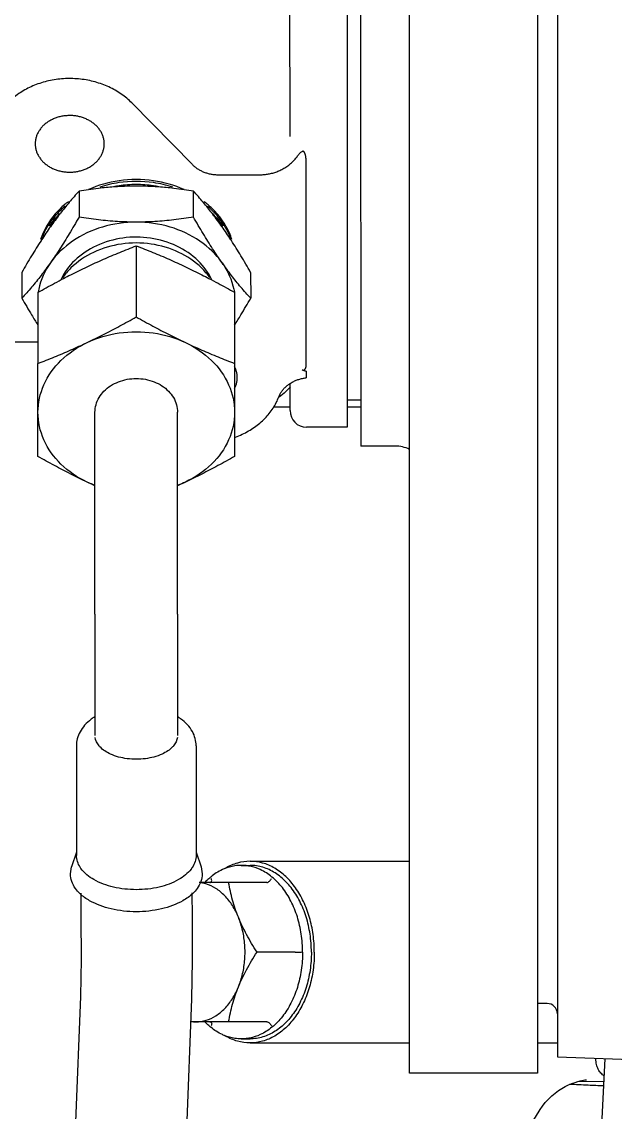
# Model space of a CAD drawing. Header units: millimetres. Extents: x 156850 to 204135, y 56350 to 74150.
# Drawn here: x 158861.9 to 158933.8, y 60667.1 to 60799.1 of the extents above; entities that cross this region are included whole.
import ezdxf

# ---------------------------------------------------------------- set-up
doc = ezdxf.new("R2010")
doc.units = ezdxf.units.MM
doc.header["$LTSCALE"] = 150
doc.layers.add('-----33 Equipment', color=5, linetype='Continuous')

# ---------------------------------------------------------------- blocks, each defined once
blk = doc.blocks.new('X-2F-PLAN$0$A$C73FA2420')
at = {"color": 0, "linetype": 'Continuous'}
for p, q in [((1006.08778574504, 574.4088676518877), (1006.050784264109, 583.8821890020045)), ((1014.522401965922, 576.3605041435803), (1011.390980035649, 576.3601746024797)), ((992.2350801773136, 574.4085949960281), (997.5829132454237, 574.4085652055219)), ((997.5829132454237, 574.4085652055219), (1003.496908116387, 574.4085949960281)), ((1012.107969161472, 574.4095011972822), (1003.496908116387, 574.4085949960281)), ((941.6988644714002, 570.4839978605742), (942.5582228569547, 570.342233883799)), ((944.3428752566688, 569.7479099619086), (942.5582228844287, 570.3422338747187)), ((957.2184601236368, 569.7479099619086), (943.9494551083772, 569.7479099619086)), ((1024.351906868629, 569.4311178210191), (1021.220484938356, 569.4307882799185)), ((973.1304886831203, 567.501034961897), (958.447015088168, 567.501034961897)), ((973.1303155736532, 567.5010349528166), (994.0212427347433, 567.501940373797)), ((994.020889659645, 567.5019403552287), (997.5827992776176, 567.5023151995265)), ((1017.73929534771, 562.5032512189937), (1009.128234302625, 562.5023450176814)), ((1027.582566072932, 555.7117464215262), (1035.041710593505, 563.043140806898)), ((973.1304886831203, 557.501034961897), (958.4471773790428, 557.501034961897)), ((973.1306617924711, 557.5010349709773), (994.0215889535611, 557.501940392016)), ((994.021942028543, 557.5019404105842), (997.5838516465155, 557.502315254882)), ((923.801449000719, 546.6890432389919), (923.801449000719, 555.8662284922902)), ((940.6664490007097, 546.6890432389919), (940.6664490007097, 554.8761860195082)), ((942.5582268955186, 554.6598373849993), (941.6994221804198, 554.5180720638018)), ((944.342875256436, 555.2541599618853), (942.5582228844287, 554.6598360491917)), ((957.2184601236368, 555.2541599618853), (943.9494551094249, 555.2541599618853)), ((1021.219845571555, 555.5743819120107), (1024.351267501828, 555.5747114531114)), ((1026.342540967278, 552.548779845878), (1026.343241876108, 547.4876078803791)), ((997.5837376788259, 550.5960652488866), (992.2359046107158, 550.5960950393928)), ((1003.497732549673, 550.5960950393928), (997.5837376788259, 550.5960652488866)), ((1012.108793594874, 550.5970012405887), (1003.497732549789, 550.5960950392764)), ((921.7339490007143, 549.7780435578316), (921.7339490007143, 548.7173833859852)), ((942.7339490007143, 549.7780435578316), (942.7339490007143, 548.7173833859852)), ((921.2339490007143, 548.7173833859852), (921.2339490007143, 529.3975965505233)), ((932.2339490007143, 543.2464895296725), (932.2339490007143, 547.8758041200927)), ((943.2339490007143, 548.7173833859852), (943.2339490007143, 529.4045927834231)), ((1014.521123232436, 548.6476914075902), (1011.389701302163, 548.6473618664895)), ((998.2339490007143, 545.8439919694792), (998.2339490007143, 543.8787044173805)), ((997.7850333992392, 543.8785048460122), (1001.070313070086, 543.8793326216983)), ((997.8621387261664, 543.8785739931045), (1001.070313309901, 543.87933223648)), ((1030.960127043421, 543.8840347917867), (1075.116580731818, 543.8896496052039)), ((995.7859836146235, 536.9682279421249), (995.7853036412271, 541.8782278937288)), ((1002.567008242477, 541.9281738079153), (1001.764681970584, 541.9280486596981)), ((1003.322874899022, 541.9241831058753), (1027.984790613642, 541.9280005216133)), ((1081.637966759037, 536.9801173669985), (995.7859973752638, 536.9682279403205)), ((998.2339490007143, 536.9688980256906), (998.2339490007143, 535.3215739232255)), ((999.0376511892537, 535.3212173043867), (999.0374230365269, 536.9686782255885)), ((993.5008739575278, 531.1595618196297), (993.500297726714, 535.3204504504101)), ((1078.386771473102, 535.3327100637252), (993.5003155154409, 535.3204504534951)), ((917.5887235844275, 513.8988928998006), (917.5881525052246, 529.3988928577164)), ((917.5881655393168, 529.3988928471226), (919.088169981027, 529.4001461013104)), ((919.088169981027, 529.4001461013104), (958.1824087897548, 529.4061599610723)), ((958.1824087897548, 529.4061599610723), (1003.4552482086, 529.4094503673259)), ((1003.4552482086, 529.4094503673259), (1158.388149523293, 529.4089654596173)), ((919.0887410788564, 513.9001466176123), (917.5887325692456, 513.8988928853069)), ((958.1829798854887, 513.9061604692251), (919.0887410788564, 513.9001466176123)), ((921.2339490007143, 513.9009032857139), (921.2339490007143, 511.5062182989786)), ((926.0119073649403, 512.7546137847239), (926.0120583362877, 513.9020317962859)), ((1003.455819304916, 513.9094523956301), (958.1829798854887, 513.9061604692251)), ((1158.388720549061, 513.9089634720003), (1003.455819304916, 513.9094523956301)), ((919.5507732236292, 511.5054639079026), (919.1915675894124, 501.257817265403)), ((924.7617586697452, 511.5064828469767), (919.550790241221, 511.5054639081936)), ((938.4797320956131, 511.5061365782749), (924.7617586697452, 511.5064828469767)), ((1134.610090739792, 511.4806407091091), (938.4797320956131, 511.5061365782749)), ((916.5518001135206, 509.0862006181851), (916.6305903923931, 505.8943969337852))]:
    blk.add_line(p, q, dxfattribs=at)
for points in [[(926.8640622028615, 569.251368125726), (911.675615978078, 569.8632847326808), (896.9815363265807, 570.9654801898869), (882.9539407760603, 572.5005903809797), (869.6153235791717, 574.4326884578913), (856.9914739205269, 576.7361748408293), (845.0886325717438, 579.3951489264145), (833.922602271894, 582.3983084791107), (823.6053562371526, 585.7036849514116), (814.2759560148697, 589.2378719035187), (805.9996480013942, 592.9231984831276), (798.7294888126198, 596.7130840027821), (792.3549527464202, 600.6008321121917), (786.7562452518614, 604.6066370941116), (781.8869068535278, 608.7207776511787), (777.7449689111672, 612.8949513391126), (774.2996335080825, 617.0903157570283), (771.4775210673688, 621.3180296887876), (769.2073298062896, 625.6210690676235), (767.4536771191051, 630.0241489137989), (766.1992465333315, 634.5330597899738), (765.4385956369806, 639.0587719029281)], [(752.0293000778183, 637.4964682849823), (752.8773651618976, 632.2741568234051), (754.2253748202929, 627.0655002678977), (756.0711463189218, 621.9687796796788), (758.4351844568737, 616.9715043224278), (761.3466908660484, 612.0655943437014), (764.850817558472, 607.2344419565052), (769.0045030543115, 602.467854383518), (773.8486926737241, 597.7871550126001), (779.3879616212798, 593.2427660513204), (785.6150046550902, 588.8766552892048), (792.5867196369218, 584.6795067081111), (800.4244034857256, 580.6233368504909), (809.2403309021611, 576.711223646591), (819.0909418361261, 572.9806047906168), (829.9175689936383, 569.5042603774928), (841.5864115993027, 566.354175413202), (853.987510590814, 563.5703242340242), (867.1143474277342, 561.1624188123969), (880.9681652400177, 559.1444113834295), (895.5283946852433, 557.5423091679113), (910.7799889469752, 556.39209797472), (926.5617908742279, 555.7547525482951)], [(939.3893886714941, 569.2269012863981), (936.4985955440206, 569.199081505416), (931.3668409535894, 569.1916698790155), (926.8640380810248, 569.2513686657185)], [(926.5618288107216, 555.7547516991035), (931.2289887698134, 555.69199389813), (936.5152122044237, 555.6986226402805), (939.4310598154552, 555.7266872478067)], [(910.4701612123754, 515.2679251192021), (910.92306680826, 514.9928423219244), (911.933726615156, 514.3705132937757), (912.9890203098767, 513.7065317187225), (913.1934236048255, 513.5760527764796)], [(913.1934219953837, 513.5760568989208), (913.5684566891287, 513.3207716436009), (914.0271450481378, 512.9629726231215), (914.4448684680974, 512.58605200483), (914.8227758717258, 512.1942759396043), (915.1623770939186, 511.7913060971186), (915.4651018099394, 511.3806632477208), (915.7319809214678, 510.9664301308803), (915.9644505827455, 510.5523460063268), (916.1641244409839, 510.1420945205027), (916.3321967258817, 509.7408806225285), (916.4668708908139, 509.3646613523015), (916.5679322889773, 509.0333074292284), (916.6393186468631, 508.7597173685208), (916.6901179470588, 508.5337596519967), (916.7279585815268, 508.3387088741874), (916.7539734195452, 508.183194488287), (916.76884201332, 508.0811832813779), (916.7772977318382, 508.0155225354829), (916.7818512319354, 507.975999077491), (916.7824594015256, 507.9703191674198)], [(919.3494713124819, 505.7625950381043), (912.0582203492522, 506.1160495390068), (911.1140772749204, 506.1627483313205)]]:
    blk.add_lwpolyline(points, dxfattribs=at)
for centre, radius, start, end in [((997.7853036220185, 541.8785048685968), 2, 90.00793474551011, 180.0079347455097), ((989.5008739959449, 531.1590078697773), 4, 334.0212482376994, 0.007934745509656838), ((924.7619073757669, 512.7547782532056), 1.25, 270.7921898060722, 359.9924613187544)]:
    blk.add_arc(centre, radius, start, end, dxfattribs=at)
for points, start_tangent, end_tangent in [([(1035.041710593505, 563.043140806898), (1035.60206813633, 563.6494894018979), (1036.112910778844, 564.3178484676755), (1036.569654216641, 565.0422200130997), (1036.968199710944, 565.8161032752832), (1037.304971921956, 566.632555873075), (1037.576948142028, 567.4842502077227), (1037.781687658513, 568.3635431146831), (1037.917353266501, 569.262543990917), (1037.982727706549, 570.173187038803), (1037.977224129834, 571.0872995742247), (1037.900891953381, 571.9966782302945), (1037.75441621861, 572.8931626768899), (1037.539111390826, 573.7687082712073), (1037.256909574964, 574.6154582455056), (1036.910343174124, 575.4258142405888), (1036.502522118622, 576.1925045654061), (1036.037105920957, 576.9086494314834), (1035.518271197216, 577.5678221975104), (1034.950674316497, 578.1641072359052), (1034.339407736203, 578.6921547750826), (1033.689956674119, 579.1472261757008), (1033.008149100584, 579.5252376245917), (1032.300104151829, 579.822796579625), (1031.572173748282, 580.0372335066204), (1030.830890610814, 580.1666236371966), (1030.08322771464, 580.2098072691006)], (0.7131876632930989, 0.7009731499326062), (-0.9999999944953949, -0.0001049220784103298)), ([(1011.390980035649, 576.3601746024797), (1009.369031149079, 575.1736044238787), (1008.142063060077, 574.4155542305089)], (-0.8682738548693562, -0.4960851871910327), (-0.8452307064521591, -0.5344015838958605)), ([(1015.690975124249, 572.8954167460906), (1014.142394820927, 574.0373784393887), (1012.726413836121, 575.1817643545801), (1011.390980035649, 576.3601746024215)], (-0.8173237157662111, 0.5761787427926532), (-0.7360651137472143, 0.6769107388159503)), ([(1018.482505578198, 573.9586384666036), (1018.360215464141, 574.0381442212965), (1016.529524790472, 575.1824976149946), (1014.522401965922, 576.3605041435221)], (-0.8377115749739382, 0.5461129161205905), (-0.8682044839036815, 0.4962065841257055)), ([(989.1367483994691, 568.4554402164067), (990.11048749357, 570.4432619190775), (991.1396132739028, 572.4151933633839), (992.2350801773136, 574.4085949960863)], (0.4275094816813682, 0.9040108644658943), (0.4896851499756668, 0.8718993370184426)), ([(989.1367483995855, 568.4554402164067), (991.3138775288826, 571.6230258155847), (994.2472129386151, 573.6905336902128), (997.5829132454237, 574.4085652055219)], (0.4275094817108079, 0.9040108644520626), (0.9999999999999651, -9.195953852327366e-12)), ([(997.5829132454237, 574.4085652055219), (1000.918663271354, 573.6905336900963), (1003.852141843061, 571.6230258155265), (1006.029490308021, 568.4554402162903)], (0.9999999999999569, -9.195822856802949e-12), (0.4275606362289374, -0.9039866715541406)), ([(1003.496908116387, 574.4085949960863), (1004.292762117693, 572.4009626954212), (1005.128105431795, 570.4316476199892), (1006.029490308021, 568.4554402162903)], (0.3586706429266817, -0.9334641770858497), (0.4275606362004118, -0.9039866715676381)), ([(1012.107969161472, 574.4095011972822), (1013.211369499681, 572.401601484511), (1013.786128329113, 571.3140798434033)], (0.4897379966103272, -0.8718696546366348), (0.4616179849927172, -0.887078821712695)), ([(1012.16714137129, 574.3826164472848), (1012.119603729923, 574.3907288180781)], (-0.9852417423183202, 0.1711686571547469), (-0.986248346210653, 0.1652700807747481)), ([(1015.690975124366, 572.8954167459742), (1012.483059728169, 574.321191046678), (1012.16714137129, 574.3826164472848)], (-0.817323715770999, 0.5761787427858139), (-0.9852417421744792, 0.1711686579872439)), ([(1030.083664857666, 574.739805715275), (1029.686160188285, 574.7114805206074), (1029.294038916123, 574.6270110469195), (1028.912603808334, 574.4875395988929), (1028.547013120726, 574.2949522885028), (1028.202210840071, 574.051853529003), (1027.882859825739, 573.7615308138193), (1027.593278752407, 573.4279102598084), (1027.337383707054, 573.0555035124999), (1027.118635231629, 572.6493467345135), (1026.939991523628, 572.2149324992206), (1026.803868432879, 571.7581355142174), (1026.712106790626, 571.2851331747952), (1026.66594751575, 570.8023220264004), (1026.666014833259, 570.3162312615314), (1026.712307832786, 569.833434423781), (1026.804200480809, 569.3604605122819), (1026.940450086957, 568.903705687786), (1027.119214109029, 568.4693467757315), (1027.338075070526, 568.0632577351062), (1027.594073252054, 567.6909302237909), (1027.883746717591, 567.3573993325117), (1028.203178130323, 567.0671754943905), (1028.548047728487, 566.8241834890796), (1028.913691742229, 566.6317093666294), (1029.2951654637, 566.4923560090829), (1029.687310115085, 566.4080079317791), (1030.084683001274, 566.3798057796084)], (-0.9999999880193416, -0.0001547899049756873), (0.9999999945126836, 0.0001047627896547102)), ([(1030.084822612815, 566.3798057978274), (1030.482327282079, 566.4081309923786), (1030.874448554358, 566.4926004661829), (1031.25588366203, 566.6320719142095), (1031.621474349638, 566.8246592244832), (1031.96627663041, 567.0677579840994), (1032.285627644625, 567.358080699225), (1032.575208718074, 567.691701253294), (1032.83110376331, 568.0641080004862), (1033.049852238852, 568.4702647785889), (1033.228495946736, 568.9046790138236), (1033.364619037602, 569.361475998885), (1033.456380679738, 569.8344783383072), (1033.502539954614, 570.3172894865857), (1033.502472637105, 570.8033802515129), (1033.456179637695, 571.286177089205), (1033.364286989672, 571.7591510007042), (1033.228037383524, 572.2159058253164), (1033.049273361219, 572.6502647374291), (1032.830412399839, 573.0563537778798), (1032.574414218427, 573.4286812893115), (1032.28474075289, 573.7622121805907), (1031.965309340041, 574.0524360185955), (1031.620439741993, 574.2954280240228), (1031.254795728135, 574.4879021464731), (1030.873322006781, 574.6272555040196), (1030.481177355396, 574.7116035813233), (1030.083804469206, 574.7398057333776)], (0.9999999880199674, 0.0001547899050240049), (-0.9999999945128264, -0.0001047627982182266)), ([(1021.220484938356, 569.4307882799185), (1019.198645569268, 570.6176926111802), (1017.371084431652, 571.7606625957997), (1015.690975124249, 572.8954167460906)], (-0.8682044839012499, 0.4962065841299008), (-0.8173237157697839, 0.5761787427877383)), ([(1020.605407892261, 562.502520400798), (1020.012786312611, 566.6068334453157), (1018.30602172378, 570.2162484672735), (1015.690975124366, 572.8954167459742)], (4.614229969201501e-05, 0.9999999989354412), (-0.8173237157612524, 0.5761787427997477)), ([(1020.051913380274, 572.8958745492855), (1018.482505578198, 573.9586384666036)], (-0.8173236919437225, 0.5761787765854943), (-0.8377115749897784, 0.5461129160971468)), ([(1023.100811858196, 570.7218383142026), (1022.257394281216, 571.695292565506), (1019.300730220508, 573.7799576082034), (1018.52198536112, 574.0801261598244)], (-0.6099215928618148, 0.7924617659930192), (-0.9494584565673995, 0.3138927193368299)), ([(1020.228918416426, 573.1608998245792), (1019.071813234477, 573.780095492315), (1018.618537145667, 573.9653374429909)], (-0.8450820871725073, 0.5346365737022565), (-0.9360993822519917, 0.3517356202435603)), ([(1021.582274910645, 571.7679765135981), (1020.051913380274, 572.8958745492855)], (-0.7917528990377656, 0.6108415071567148), (-0.8173236919424542, 0.5761787765871864)), ([(1020.124216365512, 573.0042007475859), (1021.597688736627, 571.7833318571211)], (0.8283838981186917, -0.5601607959663033), (0.7068374256258226, -0.7073760341815698)), ([(1022.553472892614, 571.1172483739792), (1022.028194396524, 571.6959316671127), (1020.228918416426, 573.1608998245792)], (-0.645157955317337, 0.7640492213796191), (-0.8450820871865584, 0.5346365736800933)), ([(1013.618635830353, 553.3549739278969), (1015.926159711322, 555.0051272449782), (1017.710298211197, 557.6082581357914), (1018.671792256646, 560.792906369199), (1018.683434358682, 564.1305999914184), (1017.746426297235, 567.3211300672847), (1015.979057059856, 569.9470919861924), (1013.613480263622, 571.654922546295)], (0.910019354871953, 0.4145657652994598), (-0.9097879661900564, 0.415073314699717)), ([(1021.700854954077, 571.676149122999), (1021.582274910645, 571.7679765135981)], (-0.7895398311449765, 0.6136993197296617), (-0.7917528989414321, 0.6108415072810851)), ([(1021.597688736627, 571.7833318571211), (1021.702372856205, 571.6770795579068)], (0.7068374255870433, -0.7073760342225064), (0.696799654420584, -0.7172658095837094)), ([(1022.987018770655, 570.6344075418892), (1021.700854954077, 571.676149122999)], (-0.7642469089197544, 0.644923764647128), (-0.7895398310701347, 0.6136993198252122)), ([(939.3001114778453, 569.3106392482296), (939.9466397057986, 569.8761467040749), (941.6989032590063, 570.4839978644159)], (0.6841176121099991, 0.7293717109959562), (0.9999999958398529, 9.121608054107236e-05)), ([(1013.786128329113, 571.3140798434033), (1014.238877666648, 570.4322924799053), (1015.206713156076, 568.4564059987315)], (0.4616179849871577, -0.8870788217156963), (0.4275606362062613, -0.903986671564898)), ([(1013.86714473716, 553.575527705194), (1015.06129655824, 554.5982956226799), (1016.948368883925, 557.3433021355304), (1017.95255320624, 560.7107114113169), (1017.952730707475, 564.2943663112819), (1016.948879978387, 567.6620274186134), (1015.062079600757, 570.4075072199921), (1013.865994658321, 571.4320173260057)], (0.8160657291809416, 0.577959103792387), (-0.8161247529544178, 0.5778757544794613)), ([(1024.351906868629, 569.4311178210191), (1023.006702148356, 570.6177867472288), (1022.987018770655, 570.6344075418892)], (-0.736065113758948, 0.6769107388031994), (-0.76424690891616, 0.6449237646417033)), ([(939.3452773796162, 555.6439421231044), (938.4616080136038, 556.8558868956752), (937.4689506855793, 559.4456420459901), (937.1203015040373, 562.5005530990893), (937.4687391496263, 565.5555375114782), (938.4612171459012, 568.1455015713), (939.3001114778453, 569.3106392482296)], (-0.6942501093130977, 0.7197338297723874), (0.6841176120994935, 0.7293717110057196)), ([(942.2875192790525, 555.8572174226865), (941.0104785296135, 557.3763426672085), (940.1093441713601, 559.7272374848835), (939.7928111117799, 562.5004036194296), (940.1090670187259, 565.2736658668146), (941.0099664169829, 567.6248343915213), (942.3583601530408, 569.1959771392867), (942.5069011620944, 569.2947847971227)], (-0.8034816591638201, 0.59532950824525), (0.8467000541956177, 0.5320705011780672)), ([(942.5069011620944, 569.2947847971227), (943.9492684149882, 569.7479099545744)], (0.8467000541919062, 0.5320705011852095), (0.9999999969345105, 7.830010005420963e-05)), ([(960.7290371456183, 567.5144612616277), (960.4160554126138, 567.9724016694236), (959.7005108165322, 568.7523695891141), (958.9047124704812, 569.3114087313297), (958.070902516949, 569.6396792643936), (957.2184526914498, 569.7479099616758)], (-0.5276023789589527, 0.8494914535865065), (-0.9999999999999442, -6.918218013639062e-07)), ([(1020.605407892144, 562.502520400798), (1020.67682306387, 564.7860464631813), (1020.884256245219, 567.074405323423), (1021.22048493824, 569.4307882799185)], (4.614232324155405e-05, 0.9999999989354573), (0.1633946995646378, 0.9865607797566872)), ([(1024.528396670008, 568.2917784138117), (1024.351906868629, 569.4311178210191)], (-0.1423788464079922, 0.9898122367881603), (-0.163311624887448, 0.9865745350334377)), ([(988.6948953270912, 567.5046388325281), (989.1367483994691, 568.4554402164067)], (0.4153544232726114, 0.9096596633179083), (0.427509481646114, 0.9040108644828673)), ([(988.7470210972242, 567.5418187287287), (989.1367483995855, 568.4554402164067)], (0.3571470712043416, 0.9340481623182016), (0.4275094816330644, 0.9040108644888071)), ([(1006.029490308021, 568.4554402162903), (1007.188111204654, 564.5698231019196), (1007.188254366629, 560.4348073526053), (1006.02990252478, 556.5491902381182)], (0.4275606361340912, -0.9039866715990126), (-0.427509481644524, -0.9040108644834183)), ([(1006.029490308021, 568.4554402162903), (1007.003367046011, 566.4676256052917), (1008.032629369525, 564.495714492281), (1009.128234302625, 562.5023450176814)], (0.4275606362179188, -0.9039866715593926), (0.4897379966175153, -0.8718696546325765)), ([(1015.206713156076, 568.4564059987315), (1016.11300656572, 566.4690295135952), (1016.949078312726, 564.4971163938753), (1017.73929534771, 562.5032512189937)], (0.4275606362148673, -0.9039866715607383), (0.3586706429398376, -0.9334641770808275)), ([(1024.86546397896, 565.2256705499021), (1024.687886302127, 567.0750754682813), (1024.528396670008, 568.2917784138117)], (-0.07306061833681156, 0.9973275019010459), (-0.1423788464453585, 0.989812236782836)), ([(1024.543278442812, 556.7039441902307), (1025.618060040404, 560.4185947093065), (1025.618464077241, 564.5861025879276), (1024.543620064738, 568.302904682816)], (0.4122918293094828, 0.9110518357835972), (-0.4122174410001813, 0.91108549617213)), ([(957.0879294687184, 558.0947330868803), (956.2050955843879, 559.3833499960019), (955.6512483708793, 561.3881360540981), (955.6511713298969, 563.6133453896036), (956.2048797205789, 565.6182480033021), (957.0878926715814, 566.907293459517)], (-0.7407767389023815, 0.6717513104573664), (0.7407647333780703, 0.6717645493648574)), ([(957.0878926715814, 566.907293459517), (957.2027048051823, 567.0057483441196), (958.2329279604601, 567.4855242579943)], (0.7407647333916803, 0.6717645493498181), (0.9899336578208664, 0.1415321628235481)), ([(997.5827935560374, 567.4993082794826), (998.4945490884129, 567.3769547792035), (1000.136854864541, 566.4114726323751), (1001.273402825696, 564.6717339187744), (1001.679085709155, 562.5023152271751)], (0.999999994744722, 0.0001025224784799882), (4.010216018207186e-05, -0.9999999991959164)), ([(1024.846735866857, 558.079107285128), (1025.389595674817, 560.4191816906095), (1025.389816218638, 564.5867379232077), (1024.846478372347, 566.9291875769268)], (0.3090342953267511, 0.9510508947010871), (-0.3090834118083424, 0.9510349333988151)), ([(1024.966344501125, 562.5019663643907), (1024.895141368383, 564.7864700435894), (1024.86546397896, 565.2256705499021)], (7.408709416758752e-05, 0.9999999972555191), (-0.07306061831610361, 0.9973275019025212)), ([(1024.935930398409, 565.2403671828797), (1025.045656245202, 564.5867994769942), (1025.195019669714, 562.5019449981046)], (0.1882747221014817, -0.9821164029879237), (-0.0001185007111559215, -0.9999999929788574)), ([(1001.679085709155, 562.5023152271751), (1001.273553044419, 560.3328965355759), (1000.137125549372, 558.5931578219752), (998.4948866267223, 557.627675675205), (997.5838573682122, 557.5053221749258)], (3.462188059075874e-05, -0.9999999994007078), (-0.9999999947452078, -0.0001025145041944651)), ([(1009.128234302509, 562.5023450176814), (1008.025133769377, 560.4947127170162), (1006.997760132188, 558.5253976417007), (1006.029902524664, 556.5491902380018)], (-0.4896851499754238, -0.8718993370185987), (-0.4275094816859061, -0.9040108644638408)), ([(1017.73929534771, 562.5032512188773), (1016.943457613583, 560.4953515061061), (1016.108235443826, 558.5260425016168), (1015.207125372719, 556.5501560203847)], (-0.3586201562360099, -0.9334835743286622), (-0.427509481674206, -0.9040108644692992)), ([(1015.690016074223, 552.1108071940835), (1018.305309890653, 554.7893459380139), (1020.012407554081, 558.3983500602772), (1020.605407892261, 562.502520400798)], (0.8174340149746396, 0.5760222488433067), (4.614235897949335e-05, 0.9999999989354256)), ([(1021.219845571555, 555.5743819120107), (1020.881819179049, 557.9478208384244), (1020.675725316396, 560.2333921932732), (1020.605407892144, 562.502520400798)], (-0.1633116248810429, 0.9865745350345223), (4.614229983824143e-05, 0.9999999989354429)), ([(1024.865150525467, 559.779430026596), (1024.895740211708, 560.2325779167004), (1024.966344501125, 562.5019663643907)], (0.07317352365216483, 0.9973192244394741), (7.410571420633774e-05, 0.999999997254215)), ([(1025.195019669714, 562.5019449981046), (1025.04546394432, 560.4192432407872), (1024.935489031719, 559.7647181825014)], (-0.0001185007251579836, -0.9999999929787854), (-0.1884393648653993, -0.9820848261575641)), ([(1024.528015350574, 556.7151501905173), (1024.689399476047, 557.9472565503092), (1024.865150525467, 559.779430026596)], (0.1424434414518747, 0.9898029430079763), (0.07317352367019134, 0.9973192244380603)), ([(958.2330187183106, 557.5165370436735), (957.203016737476, 557.9960596814053), (957.0879294687184, 558.0947330868803)], (-0.9899397596696827, 0.1414894774361513), (-0.7407767389082772, 0.6717513104507175)), ([(957.2188169464935, 555.2541599806864), (958.0788819756126, 555.3644472773303), (958.938430200913, 555.7090605479898), (959.7608291537035, 556.3038880929234), (960.4956031579059, 557.137961611792), (960.7293368782848, 557.4880815608776)], (0.999999994462642, 0.0001052368832870192), (0.5275979450272492, 0.8494942073979945)), ([(989.1371606162284, 556.5491902380018), (988.6959806870436, 557.4983763236087)], (-0.4275606362310105, 0.9039866715532681), (-0.4154254671896217, 0.9096272210143473)), ([(989.1371606162284, 556.5491902381182), (988.747957639047, 557.4612754866248)], (-0.427560636299579, 0.9039866715207763), (-0.3573194256686726, 0.9339822418225696)), ([(923.841155406204, 555.8689584751264), (923.801449000719, 555.2934764510137)], (-0.1361505428205635, -0.9906881596596702), (0, -1.000000000000273)), ([(942.4825861783465, 555.7226956384839), (942.3590292638401, 555.8056095524807), (942.2875192790525, 555.8572174226865)], (-0.8421975464980902, 0.5391690761463404), (-0.803481659142004, 0.5953295082716851)), ([(992.2359046108322, 550.5960950393928), (991.1326667317189, 552.6036918804748), (990.1051572833676, 554.572985460225), (989.1371606162284, 556.5491902380018)], (-0.4897379966076717, 0.8718696546379965), (-0.4275606361949123, 0.9039866715702543)), ([(997.5837376788259, 550.5960652488866), (994.247987652896, 551.3140967641957), (991.3145090810722, 553.3816046388238), (989.1371606162284, 556.5491902381182)], (-1.00000000000004, -1.014539152143696e-10), (-0.4275606361654536, 0.9039866715841006)), ([(1006.02990252478, 556.5491902381182), (1003.852773395367, 553.381604638882), (1000.919437985634, 551.3140967641957), (997.5837376788259, 550.5960652488866)], (-0.4275094816845619, -0.9040108644644914), (-0.9999999999999651, 5.537563515423218e-11)), ([(1006.029902524664, 556.5491902380018), (1005.123551139026, 554.5613756268867), (1004.287621803582, 552.5894645139924), (1003.497732549789, 550.5960950392764)], (-0.4275094816767722, -0.9040108644681082), (-0.3586201562338243, -0.9334835743293469)), ([(1015.207125372719, 556.5501560203847), (1014.233611777541, 554.5627795351902), (1013.787256965414, 553.6934636358055)], (-0.4275094816895877, -0.9040108644621421), (-0.461555517980842, -0.8871113254951473)), ([(1024.351267501828, 555.5747114531114), (1024.528015350574, 556.7151501905173)], (0.1633946995203939, 0.9865607797640025), (0.142443441397007, 0.9898029430160156)), ([(923.801449000719, 555.2934764510137), (923.9857193575008, 554.0537660003174), (924.5304769290378, 552.8682368451264), (925.411913195625, 551.7887022981886), (926.5915051625343, 550.8623431996093), (928.0176990006585, 550.1296458870056)], (0, -0.99999999999991), (0.9258200997704041, -0.377964473014726)), ([(936.4501990006538, 550.1296458870056), (937.8722897269763, 550.8597325418959), (939.0552697774256, 551.7880065030768), (939.9379157294752, 552.86902260629), (940.4833244775655, 554.057583961694), (940.6471394795226, 554.8927836075891)], (0.9258200997746949, 0.3779644730040303), (0.095528467334689, 0.995426698420708)), ([(941.6994221805362, 554.5180720638018), (939.9471503988607, 555.1255544180167), (939.3452773796162, 555.6439421231044)], (-0.9999999942506091, -0.0001072329297762415), (-0.694250109319078, 0.7197338297668704)), ([(943.9494550980162, 555.2541599636315), (942.4825861783465, 555.7226956384839)], (-0.9999999999108138, 1.335365241193842e-05), (-0.8421975464080771, 0.5391690762871787)), ([(1015.690016074223, 552.1108071940835), (1017.381321336608, 553.2523789280094), (1019.212063166429, 554.3963740607142), (1021.219845571555, 555.5743819120107)], (0.8174340150270253, 0.5760222487688446), (0.8682738548709299, 0.4960851871883782)), ([(1022.986202793894, 554.3718495956855), (1023.016127791139, 554.3971147713019), (1024.351267501828, 555.5747114531114)], (0.7643991478229808, 0.6447433154504816), (0.7362324042774496, 0.6767287838505763)), ([(1027.582566072932, 555.7117464215262), (1027.306964722578, 555.4084188729175), (1027.06076083926, 555.0694966022274), (1026.847019543173, 554.6991990286042), (1026.668401810457, 554.3021361790015), (1026.527131346287, 553.8832512949011), (1026.424966899795, 553.447759291681), (1026.363180369255, 553.0010818354785), (1026.342540967278, 552.548779845878)], (-0.7131876632901704, -0.7009731499351299), (0.000138487451519834, -0.9999999904105835)), ([(922.1483681171667, 551.8430844646064), (922.247855579597, 552.0723776860978), (923.1406822608551, 553.4903541589738), (923.1845968980342, 553.5436429145047)], (0.3785345160008349, 0.9255871759028641), (0.6395710354103677, 0.7687320018468337)), ([(923.1845968980342, 553.5436429145047), (923.3457769559463, 553.730978345091)], (0.6395710353329027, 0.7687320019120281), (0.6645392733121741, 0.7472533400576599)), ([(923.47865138622, 553.3753321702243), (923.301449000719, 553.4247214123025)], (-0.9898064187030937, 0.1424192876438995), (-0.9258200998252369, 0.377964472879047)), ([(923.3457769559463, 553.730978345091), (923.7670644936152, 554.1691140790936)], (0.6645392733986979, 0.7472533399795311), (0.7199546774737615, 0.6940210820892013)), ([(923.6784365280764, 553.3923177951947), (923.6407765017357, 553.380075095105), (923.47865138622, 553.3753321702243)], (-0.9269360762587515, -0.3752192832569198), (-0.9898064187259685, 0.1424192874860138)), ([(923.801449000719, 553.5741506576887), (923.7570908608614, 553.4466739154304), (923.6784365280764, 553.3923177951947)], (0, -0.9999999999997006), (-0.9269360762100508, -0.3752192833816242)), ([(940.6664490007097, 553.5741506576887), (940.7108071404509, 553.4466739154304), (940.7891745379893, 553.3924341406091)], (0, -1.000000000000147), (0.9264963119778055, -0.3763038451737626)), ([(941.1218876112252, 553.7312408221187), (940.7008335078135, 554.1691140790936)], (-0.6645737305126272, 0.7472226955282945), (-0.719954677472699, 0.6940210820899454)), ([(940.7891745379893, 553.3924341406091), (940.8271214995766, 553.380075095105), (940.9892466152087, 553.3753321702243)], (0.9264963120175611, -0.3763038450839484), (0.9898064187328879, 0.1424192874343028)), ([(940.9892466152087, 553.3753321702243), (941.1664490007097, 553.4247214123025)], (0.9898064187030937, 0.1424192876438995), (0.9258200998252369, 0.377964472879047)), ([(941.2833011032781, 553.5436429145047), (941.1218876112252, 553.7312408221187)], (-0.6395710354409571, 0.7687320018222744), (-0.6645737304464662, 0.7472226955865972)), ([(942.3195298841456, 551.8430844646064), (942.2200424217153, 552.0723776860978), (941.3272157403408, 553.4903541589738), (941.2833011032781, 553.5436429145047)], (-0.3785345160008349, 0.9255871759028641), (-0.6395710354144951, 0.7687320018462084)), ([(1013.787256965414, 553.6934636358055), (1013.204509196919, 552.5908664155868), (1012.108793594874, 550.5970012405887)], (-0.4615555179833418, -0.8871113254936853), (-0.4896851499693036, -0.8718993370220613)), ([(1018.522002114216, 550.9281018823967), (1019.299448574544, 551.2276194774895), (1022.255935174529, 553.3110541498754), (1023.099805408739, 554.2846091265092)], (0.949487308205742, 0.3138054358296107), (0.6100664388069365, 0.7923502636090773)), ([(1020.050982295419, 552.1112869594945), (1021.575857608346, 553.2344766812748)], (0.8174335753705294, 0.576022872685696), (0.791987145389634, 0.6105377642190224)), ([(1021.591865526629, 553.2185754515231), (1020.123219082598, 552.0030093438108)], (-0.7074265822790166, -0.7067868353930066), (-0.8284944378880935, -0.559997291411697)), ([(1020.227817288833, 551.8463853097055), (1022.027221472817, 553.3108651707298), (1022.552212595823, 553.8889982557157)], (0.8451956010487511, 0.5344571039550294), (0.6453254684541277, 0.7639077429666484)), ([(1021.575857608346, 553.2344766812748), (1021.600074247108, 553.2531593422755), (1021.69920244033, 553.329932357301)], (0.7919871454049026, 0.6105377642002858), (0.7896869470694399, 0.6135100045035256)), ([(1021.700728205615, 553.3289468790754), (1021.591865526629, 553.2185754515231)], (-0.6969953403607541, -0.7170756553649856), (-0.7074265823985696, -0.7067868352733883)), ([(1021.69920244033, 553.329932357301), (1022.986202793894, 554.3718495956855)], (0.7896869472114575, 0.6135100043225296), (0.7643991478005948, 0.644743315468939)), ([(921.2339490007143, 548.7173833859852), (921.4453109161695, 550.2348299720907), (922.0712741430616, 551.6939619368059), (922.1602004595334, 551.8414940176299)], (0, 0.9999999999999002), (0.52702445076395, 0.849850121078067)), ([(921.7343021418201, 549.7780435578316), (921.7914690992329, 550.5541278023738), (922.1483681171667, 551.8430844646064)], (0, 0.9999999999999575), (0.3785345160191532, 0.9255871758954028)), ([(943.2339490007143, 548.7173833859852), (943.0225870850263, 550.2348299720907), (942.3966238582507, 551.6939619368059), (942.3076975417789, 551.8414940176299)], (0, 1.000000000000083), (-0.5270244507758295, 0.8498501210701473)), ([(942.7335958594922, 549.7780435578316), (942.6764289019629, 550.5541278023738), (942.3195298841456, 551.8430844646064)], (0, 0.9999999999999248), (-0.3785345160190204, 0.9255871758954812)), ([(1011.389701302163, 548.6473618664895), (1012.735378368874, 549.8338608763879), (1014.150646318216, 550.9764405472088), (1015.690016074223, 552.1108071940835)], (0.736232404257559, 0.6767287838722298), (0.8174340150070535, 0.5760222487971723)), ([(1015.690016074223, 552.1108071940835), (1012.481977496529, 550.6858069308219), (1012.168219958548, 550.6248331462266)], (-0.8174340150677076, -0.5760222487110847), (-0.985235201243313, -0.1712063031275929)), ([(1018.482495565433, 551.0495352311991), (1020.050982295419, 552.1112869594945)], (0.837794253901861, 0.5459860695374416), (0.8174335753895803, 0.576022872658709)), ([(1018.618400332518, 551.0427529964945), (1019.070619766717, 551.2274727632757), (1020.227817288833, 551.8463853097055)], (0.9361372686301244, 0.3516347739941221), (0.8451956010473366, 0.5344571039568649)), ([(923.801449000719, 551.3183578295284), (924.8651795933256, 551.1095829905826), (925.9279297263129, 550.8446110778023), (926.9784976049559, 550.5192168814829), (928.0176990006585, 550.1296458870056)], (0.9854382887407093, -0.1700334645991441), (0.9258200997704057, -0.3779644730148575)), ([(936.4501990006538, 550.1296458870056), (937.4894003963564, 550.5192168814829), (938.539968274883, 550.8446110778023), (939.6027184079867, 551.1095829905826), (940.6664490007097, 551.3183578295284)], (0.9258200997704057, 0.3779644730148575), (0.985438288740059, 0.1700334646029348)), ([(994.5493203820661, 550.5946753316093), (994.5898528456455, 550.4830981814885), (994.9269369503018, 549.6745116310776), (995.324732937268, 548.9081417198759), (995.7797253894387, 548.1907609368791), (996.2878926782869, 547.5287104386953), (996.8447429975495, 546.9278424481163), (997.4453536041547, 546.3934687778819), (998.0844171043718, 545.9303116393858), (998.7562842589105, 545.5424656185205), (999.4550158486236, 545.2333593022195)], (0.3362899256824992, -0.9417585071994672), (0.9352550662086021, -0.3539745204545126)), ([(1000.48219403089, 550.5903207336087), (1000.624999503954, 550.5224372030934), (1001.006473225425, 550.3830838457216), (1001.398617876926, 550.2987357684178), (1001.795990763116, 550.2705336161889)], (0.8918778656730788, -0.4522763234177723), (0.9999999945126142, 0.0001047627699625242)), ([(1001.796130374423, 550.2705336342915), (1002.193635043921, 550.2988588290173), (1002.585756316199, 550.3833283027052), (1002.967191423872, 550.52279975079), (1003.109234704869, 550.5903503549052)], (0.9999999880196836, 0.000154789907496478), (0.891861869190739, 0.4523078667071725)), ([(1008.144753180677, 550.5901467129006), (1009.382027624524, 549.825701369904), (1011.389701302163, 548.6473618664895)], (0.8451788443205989, -0.5344836022861071), (0.8682044839041879, -0.4962065841245981)), ([(1012.168219958548, 550.6248331462266), (1012.120397318737, 550.6166711619007)], (-0.9852352013193076, -0.1712063026769962), (-0.9862480896137212, -0.1652716119813091)), ([(1014.521123232436, 548.6476914075902), (1016.542577827, 549.8339627651148), (1018.370315176086, 550.9766100164852), (1018.482495565433, 551.0495352311991)], (0.8682738548714991, 0.4960851871872529), (0.8377942539079011, 0.5459860695291024)), ([(921.8349868437508, 548.7507139650988), (921.7914690992329, 549.0019593131146), (921.7343021418201, 549.7780435578316)], (-0.1942001511908981, 0.9809619265179808), (0, 1.000000000000126)), ([(928.0176990006585, 550.1296458870056), (929.056900396361, 549.6707124949899), (930.1074682748877, 549.1383216104005), (931.1702184079913, 548.5355616732268), (932.2339490007143, 547.8758041200927)], (0.9258200997699639, -0.3779644730157458), (0.840760061355779, -0.5414079046606577)), ([(928.0176990006585, 550.1296458870056), (929.6281631955644, 549.622632748913), (931.3525127341272, 549.3634626923013), (933.115385267185, 549.3634626923013), (934.8397348056315, 549.622632748913), (936.4501990006538, 550.1296458870056)], (0.9258200997745427, -0.3779644730043187), (0.9258200997746585, 0.3779644730043072)), ([(932.2339490007143, 547.8758041200927), (933.2976795933209, 548.5355616732268), (934.3604297264246, 549.1383216104005), (935.4109976049513, 549.6707124949899), (936.4501990006538, 550.1296458870056)], (0.8407600613557461, 0.5414079046606702), (0.9258200997699639, 0.3779644730157458)), ([(942.6329111575615, 548.7507139650988), (942.6764289019629, 549.0019593131146), (942.7335958594922, 549.7780435578316)], (0.1942001511913168, 0.9809619265181753), (0, 1.000000000000093)), ([(932.2339490007143, 540.93920879293), (930.087955458439, 541.0886642367113), (928.024431244703, 541.5312870792113), (926.1226764374878, 542.2500675726915), (924.455774407601, 543.2173833859852), (923.0877832653932, 544.3960611149087), (922.0712741430616, 545.7408048352227), (921.4453109161695, 547.1999367998797), (921.2339490007143, 548.7173833859852)], (-1.000000000000009, 0), (0, 0.9999999999999003)), ([(932.2339490007143, 541.2927621835261), (930.0508762471145, 541.4550079705077), (927.9632142484188, 541.9346544118016), (926.0622038515285, 542.7107386564021), (924.4309283331968, 543.7493420987739), (923.1406822608551, 545.0050727847847), (922.247855579597, 546.4230492576025), (921.7914690992329, 547.9412991413847), (921.7343021418201, 548.7173833859852)], (-0.9999999999999578, 0), (0, 0.9999999999998676)), ([(932.2339490007143, 542.3534223553143), (930.0508762471145, 542.5156681421795), (927.9632142484188, 542.9953145835898), (926.0622038515285, 543.7713988281903), (924.4309283331968, 544.8100022706203), (923.1406822608551, 546.0657329565147), (922.247855579597, 547.4837094293907), (921.8349868437508, 548.7507139650988)], (-1.000000000000004, 0), (-0.1942001511396789, 0.9809619265278453)), ([(932.2339490007143, 542.3534223553143), (934.4170217543142, 542.5156681421795), (936.5046837530099, 542.9953145835898), (938.4056941497838, 543.7713988281903), (940.0369696681155, 544.8100022706203), (941.3272157403408, 546.0657329565147), (942.2200424217153, 547.4837094293907), (942.6329111575615, 548.7507139650988)], (1.000000000000004, 0), (0.1942001511396786, 0.980961926527844)), ([(932.2339490007143, 540.93920879293), (934.3799425428733, 541.0886642367113), (936.4434667567257, 541.5312870792113), (938.3452215638245, 542.2500675726915), (940.0121235937113, 543.2173833859852), (941.380114735919, 544.3960611149087), (942.3966238582507, 545.7408048352227), (943.0225870850263, 547.1999367998797), (943.2339490007143, 548.7173833859852)], (0.9999999999999313, 0), (0, 1.000000000000083)), ([(932.2339490007143, 541.2927621835261), (934.4170217543142, 541.4550079705077), (936.5046837530099, 541.9346544118016), (938.4056941497838, 542.7107386564021), (940.0369696681155, 543.7493420987739), (941.3272157403408, 545.0050727847847), (942.2200424217153, 546.4230492576025), (942.6764289019629, 547.9412991413847), (942.7335958594922, 548.7173833859852)], (0.9999999999999578, 0), (0, 0.9999999999998356)), ([(923.801449000719, 546.6890432389919), (923.7570908608614, 546.5253482271801), (923.6407765017357, 546.3637791305082), (923.4799733008258, 546.227552129596), (923.301449000719, 546.131365703186)], (0, -1.000000000000963), (-0.9258200997815276, -0.3779644729887245)), ([(940.6664490007097, 546.6890432389919), (940.7108071404509, 546.5253482271801), (940.8271214995766, 546.3637791305082), (940.9879247003701, 546.227552129596), (941.1664490007097, 546.131365703186)], (0, -0.9999999999995048), (0.925820099780845, -0.3779644729884694)), ([(1026.343241876108, 547.4876078803791), (1026.365344746155, 546.9901441729162), (1026.433621310862, 546.4867924210848), (1026.549465388525, 545.9818926937296), (1026.714198514004, 545.4799024435924), (1026.929021269199, 544.9855947145843), (1027.194719678606, 544.5045310842106), (1027.510577462497, 544.0442616009968), (1027.868962344248, 543.6192435132107), (1028.248321275925, 543.2522243768908), (1028.618541503325, 542.9631590329809)], (-0.001024571253153079, -0.9999994751267033), (0.8225489123598904, -0.5686943702700997)), ([(1000.658343031886, 543.8460284126922), (1000.087783265393, 544.3960611149087), (999.4179940575268, 545.2068706849823)], (-0.7506454247901183, 0.6607052642757404), (-0.5818261456949391, 0.8133131845641235)), ([(999.4550158486236, 545.2333593022195), (999.8066219463944, 545.0732511231909), (1000.141234568786, 544.8658530715038), (1000.454602050944, 544.6138006324181), (1000.742742667324, 544.3202966254903), (1001.001995216357, 543.9890705157886), (1001.074306214927, 543.8819352876744)], (0.9352550662029471, -0.3539745204699267), (0.5460382958107859, -0.8377602159971955)), ([(1001.074306214927, 543.8819352876744), (1001.22906553559, 543.6243310323916), (1001.421068347525, 543.2307127024978), (1001.575563913677, 542.813216976705), (1001.690589030739, 542.3771486887126), (1001.764681891771, 541.9280491378158)], (0.5460382958183799, -0.8377602159922153), (0.116602925714694, -0.9931786131987554)), ([(932.2339490007143, 543.2464895296725), (932.2339490007143, 543.0646849840996), (932.2339490007143, 542.855630582606), (932.2339490007143, 542.653756120184), (932.2339490007143, 542.4846878485987)], (0, -1.000000000000625), (0, -1)), ([(1028.618541503325, 542.9631590329809), (1028.79101061367, 542.8325618695817), (1028.9368837988, 542.6988608171814), (1029.056939892122, 542.563461946731), (1029.151971266721, 542.428166983882)], (0.8225280871808818, -0.5687244902414307), (0.5243473133457619, -0.8515044891174569)), ([(1002.567008187179, 541.9281733297976), (1002.580622233218, 542.0458563598222), (1002.610344795627, 542.166691227816), (1002.658825039398, 542.2927666109754), (1002.729132186505, 542.4240769951139)], (0.05199897272610996, 0.9986471383011792), (0.5241038169905117, 0.8516543835491922)), ([(1002.729132186505, 542.4240769951139), (1002.690864235628, 542.3357867646264), (1002.684658400831, 542.2548895340296), (1002.70788476523, 542.1761627973756), (1002.759116442525, 542.1050109271891), (1002.835550240008, 542.0433460921049), (1002.937328870292, 541.9915625617723), (1002.998397995951, 541.9698876022012), (1003.066836058628, 541.951562344213), (1003.143226655317, 541.9372074604034), (1003.228281791438, 541.9276839296799), (1003.322851073113, 541.9241831019754)], (-0.5241038169311973, -0.8516543835843166), (0.9999999881222622, 0.0001541395481101381)), ([(1027.984831337701, 541.9280005277251), (1028.149208178045, 541.9316255052108), (1028.298055905849, 541.9413972186157), (1028.432709008455, 541.9560813608114), (1028.554341135896, 541.97478971479), (1028.663951764465, 541.9968847783748), (1028.762366362731, 542.0219172561192), (1028.850237024715, 542.0495852191234), (1028.928059497266, 542.079717344779), (1028.996143712429, 542.1122603535186), (1029.054497357807, 542.1472243099124), (1029.102723269956, 542.1845695187803), (1029.165343013243, 542.2644076644792), (1029.181018843083, 542.3438859875896), (1029.151971266721, 542.428166983882)], (0.999999987965874, 0.0001551462430060078), (-0.5243473133266644, 0.8515044891278339)), ([(916.0336100743152, 505.9233656419092), (916.1142545294715, 507.7587344577187), (916.2135089560179, 510.0402891429258)], (0.04409468330810746, 0.9990273564342224), (0.04322434398652757, 0.9990653912967365)), ([(917.2723300067009, 505.8656425778754), (917.3191716559231, 505.939131987514), (917.4807773490902, 506.1385795183014), (917.6836388552329, 506.3221474238089), (917.9216007217765, 506.4831433098298), (918.1860880692257, 506.6160741235944), (918.4730250536231, 506.719158369815), (918.7781865624711, 506.7900779023767)], (0.5111819314256615, 0.8594725318388642), (0.9854425808064867, 0.1700085878254543)), ([(918.7781866473379, 506.7900779219926), (918.9851276581176, 506.8218596720835), (919.1967797492398, 506.8464557569823)], (0.9854425807939226, 0.1700085878914364), (0.9952463584639177, 0.09738935242365389)), ([(919.1967797492398, 506.8464557569823), (919.2677553367103, 506.8529734148178), (919.3397349808365, 506.8587206337834)], (0.9952465362106532, 0.09738753598224933), (0.9972815531747639, 0.07368516607866223)), ([(919.3397349808365, 506.8587206337834), (919.3880283251638, 506.8622920460184)], (0.99728158365742, 0.07368475350910789), (0.9972717760837903, 0.07381737352021957))]:
    blk.add_spline(points, degree=3, dxfattribs=dict(at, start_tangent=start_tangent, end_tangent=end_tangent))
blk = doc.blocks.new('X-2F-PLAN$0$zw$C47F')
at = {"layer": '-----33 Equipment'}
blk.add_blockref('X-2F-PLAN$0$A$C73FA2420', (2898.048655769322, 848.0194521513768), dxfattribs=at)

msp = doc.modelspace()

# ---------------------------------------------------------------- block references
at = {"layer": '-----33 Equipment', "rotation": 90.00000000000001}
msp.add_blockref('X-2F-PLAN$0$zw$C47F', (160286.2969182887, 56856.21575695537), dxfattribs=at)

doc.saveas('drawing.dxf')
